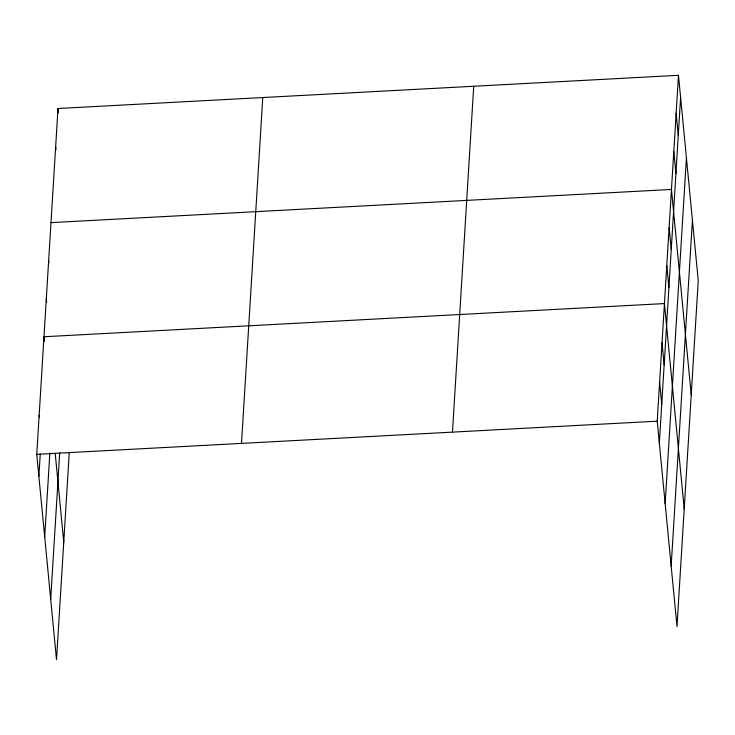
<?xml version="1.0" encoding="UTF-8"?>
<svg xmlns="http://www.w3.org/2000/svg" width="735" height="735" viewBox="0 0 735 735"><rect width="100%" height="100%" fill="white"/><g stroke="black" fill="none" stroke-linecap="round" stroke-linejoin="round"><path stroke-width="1.1" d="M69.255 452.585L56.522 659.69L36.75 454.349L58.01 108.495L678.478 75.31L698.25 280.651L676.99 626.505L657.219 421.173L678.478 75.31M38.872 476.409L40.25 454.01M44.697 536.89L49.861 452.898M50.697 599.209L59.719 452.521M241.503 443.398L262.762 97.544M452.466 432.116L473.726 86.261M659.341 443.223L680.601 97.369M665.166 503.705L686.426 157.85M671.165 566.024L692.425 220.169M51 222.622L671.459 189.446L691.231 394.778M36.75 454.349L657.219 421.173M676.136 113.355L678.267 135.415M673.802 151.401L675.924 173.451M669.126 227.492L671.248 249.542M666.783 265.537L668.905 287.587M684.221 508.914L664.44 303.573L43.981 336.759L44.403 341.169M662.033 342.776L664.155 364.826M659.626 381.97L661.748 404.029M58.01 108.495L58.442 112.905M55.676 146.541L55.989 149.848M48.657 260.668L48.868 262.873M46.314 298.713L46.636 302.021M55.198 453.293L63.752 542.099M39.157 415.156L39.368 417.361"/></g></svg>
